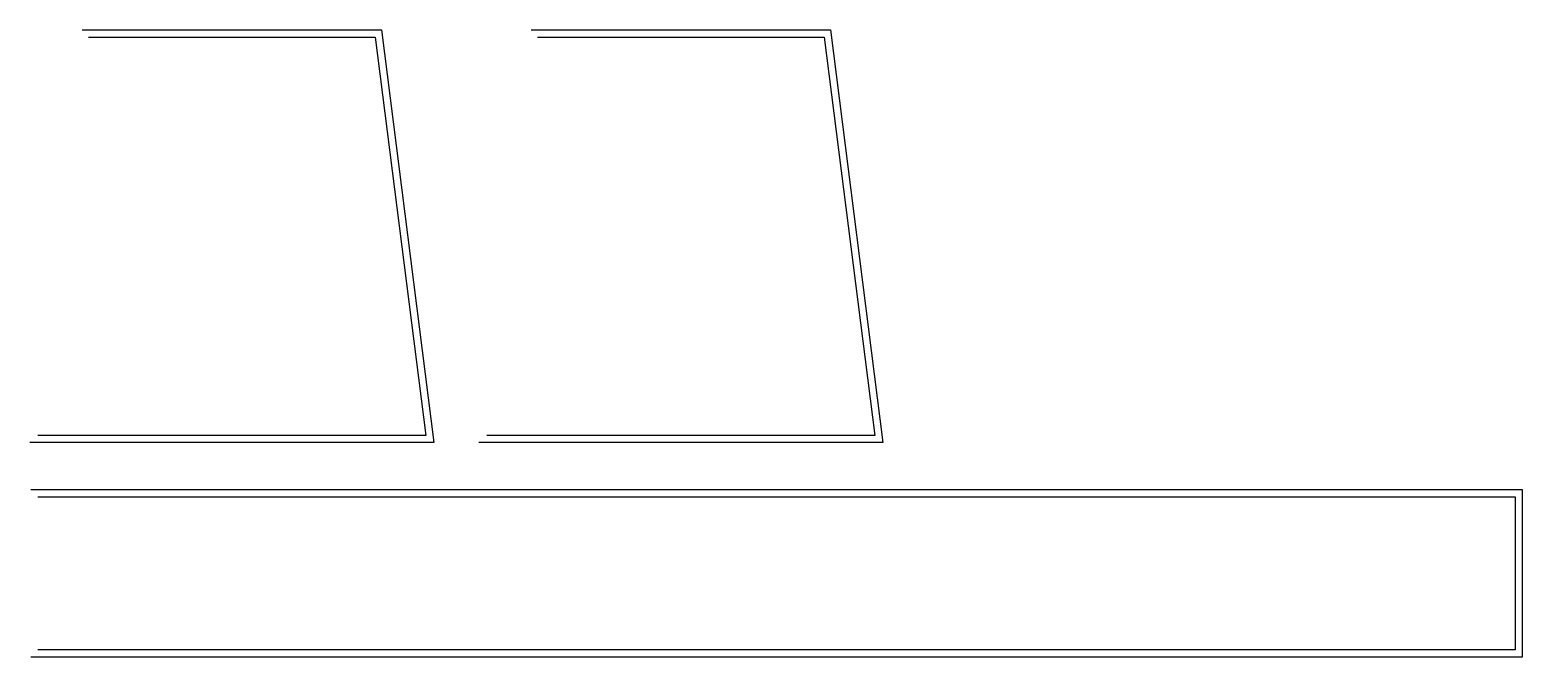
# Model space of a CAD drawing. Header units: millimetres. Extents: x -8 to 1454, y -607 to 7.
import ezdxf

# ---------------------------------------------------------------- set-up
doc = ezdxf.new("R2010")
doc.units = ezdxf.units.MM

msp = doc.modelspace()

# ---------------------------------------------------------------- linework, layer by layer
for points in [[(43.2307, 7), (336.7693, 7), (387.9426, -397), (-7.9426, -397)], [(49.4, 0), (330.6, 0), (380, -390), (0, -390)], [(483.2307, 7), (776.7693, 7), (827.9426, -397), (432.0574, -397)], [(489.4, 0), (770.6, 0), (820, -390), (440, -390)], [(-7, -443), (1454.4324, -443), (1454.4324, -607), (-7, -607)], [(0, -450), (1447.4324, -450), (1447.4324, -600), (0, -600)]]:
    msp.add_lwpolyline(points)

doc.saveas('drawing.dxf')
